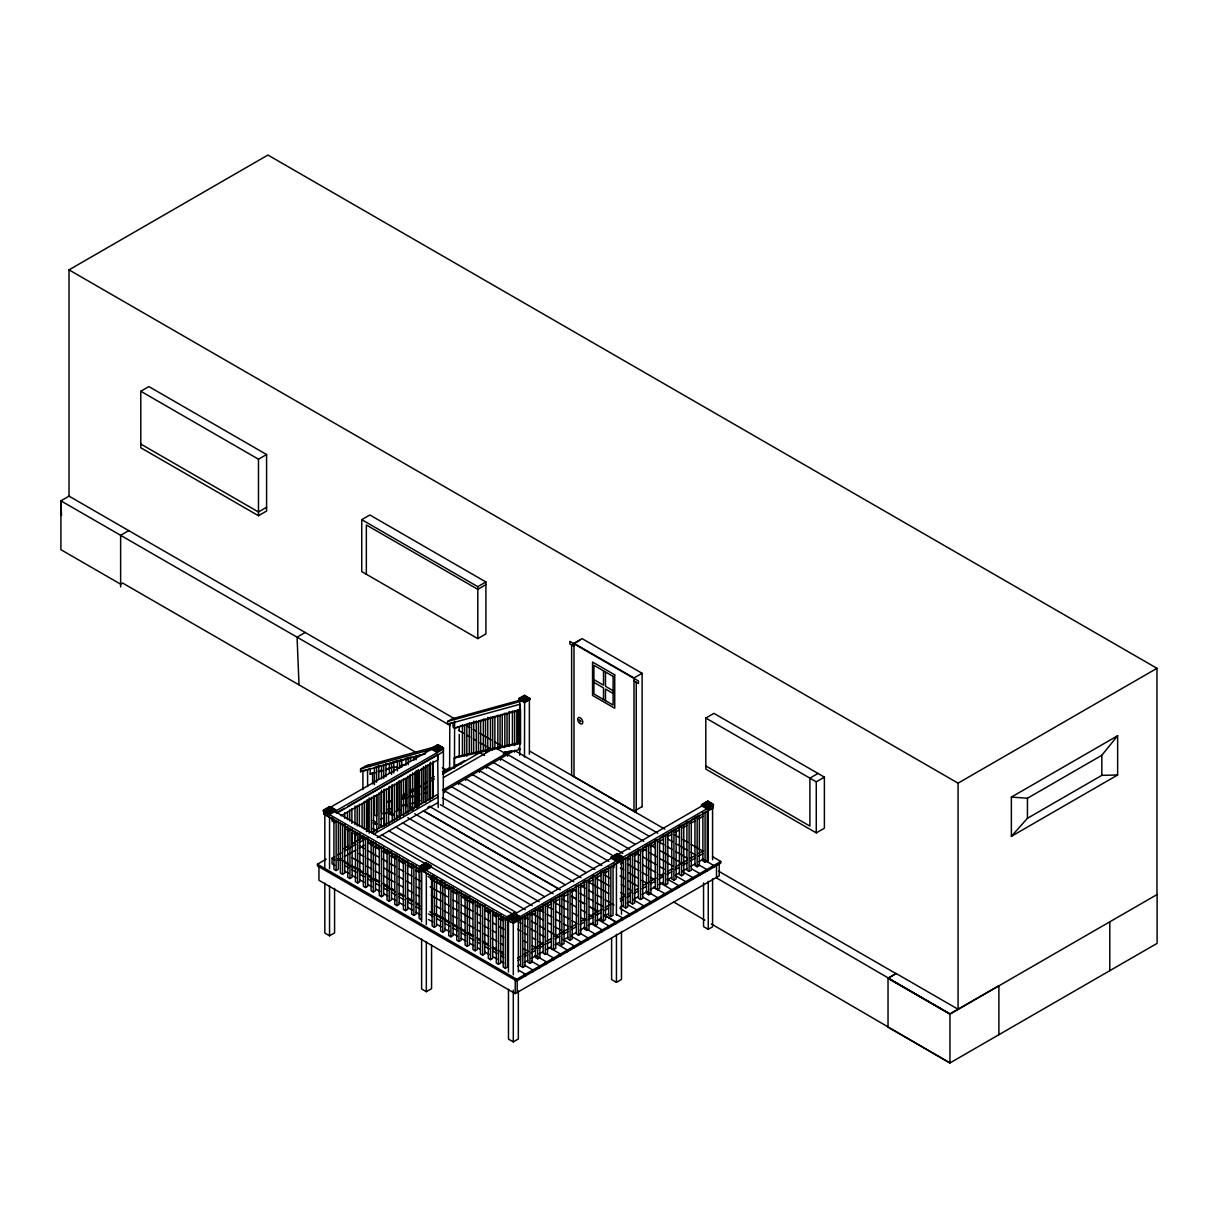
<?xml version="1.0" encoding="UTF-8"?>
<svg xmlns="http://www.w3.org/2000/svg" width="1218" height="1218" viewBox="0 0 1218 1218"><rect width="100%" height="100%" fill="white"/><g stroke="black" fill="none" stroke-linecap="round" stroke-linejoin="round"><path stroke-width="1.5" d="M385.954 776.703L385.954 763.762M393.764 772.988L393.764 761.844L389.364 763.64L389.364 773.11M401.803 767.035L401.803 759.499L397.418 761.417L397.418 770.887M410.42 806.651L410.42 774.633M410.42 761.494L410.42 757.748L406.02 759.545L406.02 765.193M418.307 769.563L418.307 804.626L416.114 805.89L416.114 770.842M425.584 800.028L425.584 765.848M432.588 798.308L432.588 762.666M449.792 723.614L449.625 769.258M454.466 768.36L454.619 721.239M529.373 754.231L529.373 699.376L524.486 702.192L519.781 699.482L519.781 755.297M511.834 916.271L511.743 915.19A1.857 1.081 0 0 1 513.372 914.261A1.857 1.081 0 0 1 515.305 914.931L515.427 916.043A1.857 1.081 0 0 1 512.413 916.728A1.857 1.081 0 0 1 512.9 914.885A1.857 1.081 0 0 1 515.427 916.043M515.427 915.22L515.427 915.494A1.857 1.081 0 0 1 513.783 916.393A1.857 1.081 0 0 1 511.834 915.723M1011.366 797.09L1027.444 798.232L1101.833 755.282L1117.637 735.733L1117.637 774.998L1011.366 836.34L1011.366 797.09L1117.637 735.733M1011.366 836.34L1027.444 818.298L1101.833 775.348L1117.637 774.998M455.045 719.016L69.015 496.137L69.015 269.863L267.93 155.036L1156.978 668.317L1156.978 894.591M140.786 391.252L148.885 386.578L266.59 454.527L266.59 511.027L258.475 515.716L140.786 447.767L140.786 391.252L258.475 459.201L266.59 454.527M69.015 496.137L60.9 500.826L60.9 549.683L120.628 584.168L122.592 583.026L415.962 752.404M128.743 530.622L120.628 535.311L120.628 586.924M266.59 507.297L258.475 511.986L140.786 444.037M361.746 519.66L369.861 514.986L485.906 581.976L485.906 633.923L477.806 638.613L361.746 571.607L361.746 519.66L477.806 586.665L485.906 581.976M305.17 632.492L297.07 637.166L299.019 684.897M485.906 584.655L477.806 589.345L366.344 524.988L366.344 574.257M573.998 776.719L573.998 643.332L582.113 638.643L642.114 673.295L642.114 806.681M579.753 640.287L571.638 644.961L571.638 775.257L636.238 812.558L636.238 682.263M452.898 722.792L453.203 727.359L454.527 728.166L519.979 710.17L519.979 704.263L447.615 724.208L447.615 721.437L452.502 718.727L521.06 699.878M374.398 784.666L374.398 767.644L378.798 765.848L378.798 779.261M324.369 809.742L329.88 806.56L334.752 809.376L329.241 813.213L324.369 809.742L329.241 812.558L334.752 809.376M323.303 810.427L329.85 806.636L335.726 810.031L335.726 811.005L329.164 814.781L323.303 811.386L323.303 810.427L329.164 813.807L335.726 810.031M432.664 747.7L437.856 744.7L442.499 747.38L437.308 751.019L432.664 747.7L437.308 750.364L442.499 747.38M324.369 810.396L329.88 807.214L334.752 810.031M436.425 746.634L431.72 749.359L431.72 748.385L437.901 744.822L443.459 748.019L443.23 804.656M326.881 809.315L329.88 806.56M432.664 748.339L437.856 745.34L442.499 748.019M519.081 698.386L524.379 695.326L529.937 698.538L529.937 699.497L524.623 702.573L519.081 699.36L519.081 698.386L524.623 701.598L529.937 698.538M323.623 811.569L324.399 811.127M435.877 746.756L329.85 807.61M528.977 698.066L524.623 700.578L519.995 698.371L524.349 695.859L528.977 698.523L524.349 695.387L524.379 696.3M519.081 699.36L521.73 697.823M324.018 811.371L323.973 814.05L510.525 921.752M431.72 748.385L437.262 751.597L443.459 748.019M519.995 698.371L524.623 701.035L528.977 698.523M334.737 811.569L443.459 748.994L439.287 746.588M336.214 813.015L344.405 808.295M347.678 806.407L437.704 754.429L438.206 807.564M336.701 813.304L443.23 751.795M341.116 815.771L437.704 760.002L437.704 754.429M403.188 794.501L406.462 792.614M409.735 790.726L413.009 788.822M431.02 778.424L434.293 776.536M442.484 771.816L449.625 767.69M402.412 796.435L405.685 794.547M410.588 791.715L413.861 789.827M417.119 787.955L420.393 786.067M423.666 784.179L426.924 782.291M443.261 772.851L464.515 760.595M401.94 797.653L406.812 794.852M410.055 792.979L413.298 791.091M416.541 789.218L419.799 787.346M431.157 780.784L434.4 778.911M442.53 774.222L479.862 752.663L484.612 755.404M424.001 788.762L427.229 786.904M443.428 777.556L495.224 747.639L508.682 755.464M385.954 812.985L383.746 814.248L381.554 812.985L381.554 790.223M380.701 819.41L383.944 817.552M395.941 811.523L399.2 809.635M373.058 822.82L375.86 824.434L376.941 823.81M388.542 813.274L392.835 815.588L387.294 812.391M573.998 643.332L633.999 677.969L642.114 673.295M442.53 790.162L505.668 753.714M509.231 751.917L507.023 753.181L504.831 751.917M343.598 848.718L348.531 845.871M351.819 843.967L363.314 837.329M371.536 832.579L437.277 794.623M712.53 856.696L720.767 861.461L720.767 863.166L516.752 980.962L317.472 865.907L317.472 864.201L326.226 859.147M351.545 844.531L354.316 842.932M381.965 826.961L386.136 824.556M388.923 822.957L393.079 820.551M397.266 818.131L400.083 816.502M409.766 810.914L413.922 808.524M444.57 792.522L444.6 790.802L514.498 750.44L657.781 833.158M334.767 865.389L332.057 863.821L332.057 858.233L334.569 856.772M337.812 854.869L341.101 852.965M344.389 851.062L355.9 844.424M359.173 842.521L364.106 839.674L359.858 837.101M373.972 833.995L438.069 796.983M427.899 807.321L430.091 806.057M337.812 860.441L341.101 858.553M344.389 856.65L355.9 850.012M359.173 848.109L364.106 845.262M377.26 837.68L438.069 802.571M333.93 819.044L333.93 869.271L336.138 870.55L338.33 869.271L338.33 820.917M340.37 822.759L340.37 872.986L342.562 874.25L344.755 872.986L344.755 824.632M347.754 827.022L347.754 877.249L349.947 878.528L352.139 877.249L352.139 828.895M355.458 831.468L355.458 881.71L357.666 882.974L359.858 881.71L359.858 833.34M363.39 836.05L363.39 886.278L365.583 887.541L367.775 886.278L367.775 837.923M371.109 840.511L371.109 890.739L373.317 892.002L375.509 890.739L375.509 842.384M420.621 865.831L425.813 862.831L430.441 865.511L425.249 869.15L420.621 865.831L425.249 868.51L430.441 865.511M420.621 866.47L425.813 863.471L430.441 866.15M419.677 867.505L425.219 870.703L431.4 867.125L431.4 866.15L425.858 862.953L419.662 866.531L419.662 867.49L421.002 866.744L419.921 867.338M325.373 812.178L425.219 869.728L431.4 866.15M379.255 845.201L379.255 895.443L381.447 896.707L383.64 895.443L383.64 847.073M436.531 877.615L436.531 925.969L434.324 927.233L432.131 925.969L432.131 875.727L433.532 874.92M705.816 718.041L713.931 713.367L824.388 777.13L824.388 828.21L816.273 832.884L705.816 769.106L705.816 718.041L816.273 781.819L824.388 777.13M387.05 849.707L387.05 899.95L389.242 901.213L391.45 899.95L391.45 851.58M324.825 883.217L324.825 933.079L329.545 935.805L334.569 932.897L334.569 888.348M396.961 905.659L396.961 855.432L394.769 854.153L394.769 904.395L396.961 905.659L399.154 904.395L399.154 856.041M444.996 882.502L444.996 930.856L442.804 932.135L440.611 930.856L440.611 880.629L442.012 879.822M403.371 859.132L403.371 909.374L405.579 910.638L407.771 909.374L407.771 861.004M413.861 915.418L413.861 865.191L411.669 863.912L411.669 914.155L413.861 915.418L416.069 914.155L416.069 865.8M642.114 806.59L633.999 811.355L633.999 677.969M448.726 885.303L448.726 935.546L450.919 936.809L453.111 935.546L453.111 887.191M456.765 889.962L456.765 940.189L458.973 941.468L461.165 940.189L461.165 891.835M513.615 913.972L513.722 912.937L519.401 916.347L519.401 917.321L513.174 920.915L507.388 917.58L507.373 916.606L513.722 912.937L518.518 916.347L513.25 919.392L508.454 916.621L513.25 918.753L518.518 915.708M702.542 804.154L707.734 801.155L712.439 803.88L707.247 807.519L702.542 804.154L707.247 806.879L712.439 803.88M617.282 854.579L617.282 853.605L622.84 856.817L622.84 857.792L616.643 861.354L611.101 858.157L611.101 857.183L617.237 853.498L621.911 856.833L616.719 859.832L612.045 857.137L616.719 859.192L621.911 856.193M701.538 804.824L707.734 801.261L713.443 804.55L713.443 805.524L707.247 809.102L701.538 805.798L701.538 804.824L708.023 808.661M507.678 917.428L513.722 913.576L518.518 916.347M507.373 917.58L508.987 916.256L507.921 916.85M612.045 857.137L615.943 854.884M702.542 804.809L706.425 802.555M701.538 805.798L702.299 805.357M703.608 804.596L707.536 802.342M612.075 857.837L514.209 914.322L519.401 917.321M617.48 854.701L702.649 805.555M465.093 894.758L465.093 945.001L467.286 946.264L469.493 945.001L469.493 896.646M507.373 916.606L513.174 919.955L519.401 916.347M611.101 857.183L616.643 860.395L622.84 856.817M713.443 804.55L707.247 808.128L707.247 809.102M519.157 917.184L513.204 920.199L507.678 917.017M513.204 920.625L712.819 805.372L712.819 808.052L513.204 923.29L323.973 814.05M512.732 923.016L570.054 889.932L570.054 940.159L567.847 938.895L567.847 890.525M575.398 886.826L578.565 885.014L578.565 935.241L580.758 933.978L580.758 883.735M582.265 882.867L586.802 880.249L586.802 930.491L584.594 929.227L584.594 880.858M590.547 878.087L595.221 875.392L595.221 925.634L597.414 924.355L597.414 874.128M598.891 873.276L616.673 863.562M617.465 862.557L625.687 857.807L625.687 908.049L627.879 906.771L627.879 856.543L640.546 849.22L640.546 899.463L642.739 898.199L642.739 847.956L657.461 839.461L657.461 889.703L659.654 888.424L659.654 838.197L683.785 824.251L683.785 874.494L681.593 875.757L679.4 874.494L679.4 826.124M685.11 823.49L689.099 821.191L689.099 871.433L691.291 870.17L691.291 819.927L699.345 815.268L699.345 865.511L697.153 866.774L694.96 865.511L694.96 817.141M518.579 920.199L513.296 922.97L513.296 974.811M621.713 860.654L616.445 863.425L616.445 915.266M708.252 862.253L708.252 810.412L712.819 808.052M524.44 919.346L527.729 917.443M531.322 915.373L535.539 912.937M539.087 910.897L543.137 908.552M546.836 906.42L551.358 903.802M555.088 901.655L559.671 899.006M563.371 896.874L567.847 894.286M571.623 892.109L576.373 889.368M580.072 887.222L584.594 884.618M588.355 882.441L593.029 879.746M596.683 877.63L601.083 875.103M604.63 873.047L608.65 870.733M620.525 863.882L623.479 862.161M627.24 859.999L630.361 858.203M633.999 856.087L638.354 853.59M642.038 851.458L646.53 848.855M650.366 846.647L655.254 843.815M658.953 841.684L663.445 839.095M667.159 836.949L671.727 834.315M675.29 832.259L679.4 829.884M682.917 827.844L686.891 825.56M690.56 823.444L694.96 820.902M698.584 818.8L702.877 816.334M472.949 899.295L472.949 949.538L475.157 950.801L477.349 949.538L477.349 901.183M480.425 903.619L480.425 953.861L482.632 955.125L484.825 953.861L484.825 905.492M421.626 939.093L421.626 988.955L426.33 991.68L431.568 988.666L431.568 945.244M488.311 908.171L488.311 958.399L490.504 959.677L492.696 958.399L492.696 910.044M817.994 773.445L809.894 778.135L809.894 826.063L705.816 765.97M496.32 912.784L496.32 963.027L498.512 964.291L500.705 963.027L500.705 914.657M517.65 958.003L520.893 956.13M524.136 954.257L527.379 952.385M532.251 949.583L543.593 943.021M546.852 941.149L551.708 938.347M554.951 936.475L567.938 928.969M571.181 927.096L576.038 924.295M580.91 921.478L585.767 918.676M589.025 916.804L601.996 909.313M605.239 907.44L610.111 904.624M620.038 898.899L624.941 896.052M628.229 894.164L631.503 892.276M634.776 890.388L638.049 888.501M642.952 885.653L656.06 878.102M659.334 876.199L664.252 873.367M667.525 871.479L672.427 868.647M675.701 866.759L687.165 860.136M690.439 858.248L695.356 855.401M698.63 853.514L703.547 850.682M517.833 960.53L520.604 958.931M524.44 956.709L527.729 954.821M531.322 952.735L535.539 950.314M539.087 948.259L543.137 945.929M546.836 943.783L551.358 941.179M555.088 939.017L559.671 936.368M563.371 934.236L567.847 931.648M571.623 929.471L576.373 926.731M580.072 924.599L584.594 921.98M588.355 919.818L593.029 917.124M596.683 915.007L601.083 912.465M604.63 910.425L608.65 908.095M620.525 901.244L623.479 899.539M627.24 897.361L630.361 895.565M633.999 893.464L638.354 890.952M642.038 888.82L646.53 886.217M650.366 884.009L655.254 881.193M658.953 879.061L663.445 876.458M667.159 874.311L671.727 871.677M675.29 869.622L679.4 867.246M682.917 865.222L686.891 862.923M690.56 860.806L694.96 858.264M698.584 856.178L702.877 853.696M503.186 916.758L503.186 967.001L505.394 968.264L507.586 967.001L507.586 918.631M517.833 966.209L520.604 964.61M524.44 962.403L527.729 960.5M531.322 958.414L535.539 955.993M539.087 953.938L543.137 951.608M546.836 949.461L551.358 946.858M555.088 944.711L559.671 942.062M563.371 939.931L567.847 937.342M571.623 935.15L576.373 932.425M580.072 930.278L584.594 927.659M588.355 925.497L593.029 922.802M596.683 920.686L601.083 918.144M604.63 916.103L608.65 913.789M620.327 907.045L623.479 905.218M627.24 903.04L630.361 901.244M633.999 899.143L638.354 896.631M642.038 894.499L646.53 891.911M650.366 889.703L655.254 886.871M658.953 884.74L663.445 882.136M667.159 879.99L671.727 877.356M675.29 875.3L679.4 872.941M682.917 870.9L686.891 868.601M690.56 866.485L694.96 863.958M698.751 861.765L702.877 859.375M520.604 917.824L520.604 966.178L522.796 967.457L524.988 966.178L524.988 915.951M527.729 913.698L527.729 962.068L529.921 963.331L532.129 962.068L532.129 911.825M535.539 909.191L535.539 957.546L537.732 958.81L539.939 957.546L539.939 907.319M543.137 904.807L543.137 953.161L545.329 954.44L547.521 953.161L547.521 902.934M551.358 900.056L551.358 948.411L553.551 949.69L555.758 948.411L555.758 898.184M559.671 895.245L559.671 943.615L561.863 944.879L564.071 943.615L564.071 893.373M570.054 940.159L572.247 938.895L572.247 888.653M586.802 930.491L588.994 929.227L588.994 878.985M601.083 871.342L601.083 919.712L603.291 920.975L605.483 919.712L605.483 869.469M608.65 866.972L608.65 915.342L610.842 916.606L613.035 915.342L613.035 865.1M630.361 854.442L630.361 902.797L632.553 904.076L634.761 902.797L634.761 852.57M646.53 845.109L646.53 893.464L648.737 894.728L650.93 893.464L650.93 843.237M663.445 835.335L663.445 883.705L665.637 884.968L667.845 883.705L667.845 833.462M671.727 830.554L671.727 878.924L673.919 880.188L676.127 878.924L676.127 828.682M702.877 812.573L702.877 860.943L705.07 862.207L707.262 860.943L707.262 810.701M317.472 864.201L516.752 979.257L720.767 861.461M318.949 866.759L318.949 880.279L515.229 993.599L719.259 875.803L719.259 862.283M69.015 269.863L958.064 783.159L1156.978 668.317M508.469 989.229L508.469 1039.106L513.296 1041.892L518.335 1038.984L518.335 990.965M611.603 938.027L611.603 979.546L616.445 982.347L621.469 979.439L621.469 931.42M703.547 882.943L703.547 926.609L708.252 929.334L712.576 926.837L712.576 878.817M896.144 973.486L888.029 978.359L949.949 1014.107L1157.1 894.514L1157.1 943.371L949.949 1062.964L888.029 1027.216L888.029 978.176L896.144 973.486L958.064 1009.235L958.064 783.159M362.918 789.614L362.918 770.994L363.923 770.431M425.493 753.835L360.558 771.694L360.558 768.908L365.918 765.802L437.475 746.132M360.558 771.694L363.253 770.187M368.475 769.167L367.547 769.685L367.638 786.569M370.181 768.223L370.181 774.13L372.632 772.775M454.527 728.166L463.099 725.182M431.979 749.207L433.41 748.537M461.561 763.793L454.284 765.589L454.284 758.038L456.765 756.652L520.39 742.523M449.625 723.705L454.619 722.259M367.912 765.406L369.389 764.995M370.181 774.13L375.357 772.699M447.615 721.437L519.781 701.598M473.223 722.396L476.725 721.437M487.322 718.513L498.573 715.423M508.545 712.682L520.543 709.394L520.543 744M432.71 749.07L360.558 768.908M394.799 761.448L398.347 760.474M405.457 758.525L410.786 757.063M377.565 766.67L381.204 765.68M384.842 764.676L412.11 757.17M415.749 756.18L421.2 754.673M378.082 771.268L381.721 770.263M387.172 768.771L394.449 766.777M378.798 771.755L382.467 770.735M386.136 769.73L389.79 768.725M393.46 767.721L397.129 766.716M400.798 765.696L406.294 764.188M362.918 770.994L367.638 769.746M504.039 752.587L511.301 750.79M503.369 753.516L519.736 749.496M416.312 801.535L419.936 800.637M387.507 809.391L390.643 808.615M401.803 805.874L406.979 804.596M410.42 803.758L413.572 802.982M454.284 758.038L519.736 743.498M387.217 801.49L390.856 800.668M401.757 798.247L405.396 797.44M409.035 796.633L412.674 795.826M416.312 795.019L419.936 794.212M423.575 793.405L427.214 792.598M387.507 802.251L390.643 801.551M401.803 799.069L406.979 797.927M410.42 797.151L413.572 796.45M392.683 813.396L388.222 810.853L392.683 813.457L392.683 815.679M397.144 815.938L400.113 817.643M573.998 646.316L569.841 643.926L569.841 641.384L638.476 681.014L638.476 683.557L633.999 680.969M593.897 679.629L603.504 685.171L603.504 670.844M613.111 690.728L605.468 686.313L605.468 671.986M593.897 682.369L603.504 687.911L603.504 699.497M613.111 693.468L605.468 689.053L605.468 700.639M707.734 801.809L712.439 804.519M527.166 697.899L529.937 699.497M713.443 805.524L708.054 802.403L708.054 801.444L701.857 805.007L701.857 805.981M707.856 802.525L712.819 805.372M529.739 751.156L664.784 829.123M674.665 834.832L679.598 837.68M682.887 839.583L687.835 842.445M691.124 844.348L702.649 851.001M518.335 748.202L520.543 749.481M667.662 838.867L672.61 841.729M675.899 843.632L687.424 850.286M690.713 852.189L695.661 855.036M702.253 858.842L713.778 865.496L713.778 867.201L712.256 866.333M466.585 725.684L469.874 727.572M473.163 729.475L476.466 731.379M479.755 733.282L491.28 739.935M494.584 741.838L504.465 747.548M718.696 871.235L896.144 973.684M649.179 836.233L507.556 754.46L507.556 756.165M659.06 841.942L664.008 844.79M667.297 846.693L672.245 849.54M675.533 851.443L687.059 858.096M698.584 864.75L706.821 869.515L706.821 871.22L705.298 870.337M888.029 978.176L949.949 1013.924L998.897 985.666L998.897 1034.721M450.234 725.608L60.9 500.826L61.509 515.503M458.47 730.358L463.419 733.206M466.707 735.109L469.996 737.012M473.3 738.915L476.588 740.818M479.877 742.721L491.417 749.375M643.774 841.257L500.491 758.54L500.491 760.245M650.366 845.064L655.299 847.911M660.247 850.758L680.009 862.177M691.535 868.83L699.771 873.58L699.771 875.285M689.099 871.433L686.891 870.17L686.891 821.8M493.503 762.575L635.172 844.318M643.378 849.098L646.667 850.986M649.97 852.889L656.578 856.68M659.851 858.599L673.052 866.181M682.902 871.905L692.814 877.599L692.783 879.32L691.261 878.452M629.767 849.342L486.484 766.624L486.484 768.33M636.359 853.148L639.648 855.051M642.937 856.954L656.121 864.552M659.41 866.455L664.343 869.317M675.883 875.97L685.764 881.665L685.764 883.37M438.937 746.649L443.23 749.131M622.809 853.361L479.542 770.629L479.542 772.349M634.35 860.015L639.283 862.862M642.571 864.765L655.756 872.377M659.045 874.28L662.333 876.168M667.281 879.031L678.807 885.684L678.807 887.389L677.284 886.521M618.805 855.036L621.911 856.833M619.962 856.132L622.84 857.792M431.735 749.375L437.262 752.572L437.262 751.597M472.599 774.633L614.237 856.406M627.407 864.019L638.932 870.672M642.236 872.575L647.169 875.422M650.458 877.325L655.406 880.172M660.339 883.035L671.879 889.688L671.879 891.393M465.596 778.683L608.893 861.4M620.404 868.053L623.707 869.956M628.64 872.819L638.536 878.513M641.81 880.416L646.773 883.263M653.35 887.069L664.876 893.723L664.876 895.443L663.353 894.56M657.461 889.703L655.254 888.424L655.254 840.07M442.317 767.629L447.25 770.476M601.89 865.435L458.592 782.732L458.592 784.438M619.977 875.909L624.941 878.757M628.214 880.66L638.11 886.354M646.332 891.119L657.887 897.773L657.857 899.493L656.365 898.595M451.634 786.752L594.917 869.469M604.783 875.179L609.731 878.026M621.256 884.679L624.56 886.582M627.849 888.485L631.137 890.388M642.662 897.042L650.899 901.792L650.899 903.497M640.546 899.463L638.354 898.199L638.354 849.829M444.57 790.817L586.223 872.575M596.089 878.3L609.289 885.882M620.784 892.566L624.103 894.438M633.969 900.163L643.865 905.857L643.85 907.577L642.328 906.694M442.499 797.729L580.895 877.554M589.07 882.35L608.893 893.723M628.595 905.172L636.892 909.876L636.831 911.627M625.687 908.049L623.479 906.771L623.479 858.416M440.353 804.672L573.769 881.68M581.991 886.43L585.295 888.333M588.568 890.236L593.531 893.083M596.805 895.002L601.753 897.833M605.041 899.752L609.99 902.599M619.855 908.308L629.752 914.002L629.736 915.723M611.725 903.695L614.009 905.004M430.106 806.773L565.152 884.74M573.389 889.505L576.677 891.409M579.981 893.296L584.914 896.159M588.203 898.062L593.151 900.909M596.439 902.812L603.032 906.618M616.201 914.216L622.794 918.022L622.794 919.727L621.271 918.859M589.634 906.74L597.871 911.49M604.463 915.297L615.988 921.95L615.958 923.67L614.451 922.802M589.619 906.755L597.855 911.506M604.433 915.312L615.958 921.965M409.766 805.935L412.932 807.762M403.341 804.428L406.721 806.209M409.766 808.143L413.085 809.894M414.699 813.776L553.048 893.631M562.914 899.341L567.862 902.203M571.151 904.106L576.099 906.953M581.032 909.8L585.98 912.663M589.268 914.566L592.572 916.454M597.505 919.316L609.03 925.969L609.03 927.674M399.611 810.061L397.418 808.798L397.418 782.26M595.221 925.634L593.029 924.355L593.029 876.001M407.832 817.735L544.568 896.631M554.403 902.355L567.618 909.937M572.521 912.815L577.499 915.647M580.758 917.58L585.736 920.397M590.639 923.274L602.21 929.913L602.164 931.633L600.641 930.765M397.144 816.03L400.113 817.75M402.442 822.744L539.148 901.67M547.369 906.42L552.317 909.267M555.606 911.171L560.554 914.018M563.843 915.921L568.791 918.783M572.079 920.686L577.012 923.533M583.605 927.34L595.13 933.993L595.13 935.698L593.608 934.83M395.5 826.763L532.205 905.674M538.782 909.481L543.73 912.328M547.019 914.231L551.967 917.078M555.241 918.996L560.204 921.828M563.477 923.746L568.425 926.594M579.951 933.247L588.187 937.997L588.187 939.717M578.565 935.241L576.373 933.978L576.373 885.608M385.771 824.906L383.777 823.749L383.746 789.645M372.86 820.49L375.86 822.211L375.86 824.434M380.351 824.799L383.335 826.535M388.557 830.767L525.247 909.679M533.484 914.444L543.365 920.138M548.313 923L551.602 924.904M554.89 926.807L561.483 930.598M571.364 936.307L581.245 942.016L581.245 943.722M372.678 828.545L377.352 831.239M374.078 829.519L377.199 831.315M381.599 834.787L516.676 912.739M524.882 917.504L528.201 919.392M531.459 921.31L536.438 924.142M539.696 926.061L544.644 928.923M547.933 930.826L557.844 936.505M562.746 939.382L574.317 946.021L574.287 947.741L572.764 946.858M519.157 916.773L514.209 913.911L513.022 914.322L431.339 867.155M335.072 811.569L425.798 863.958L425.813 862.831M517.924 921.524L521.228 923.411M524.516 925.33L527.805 927.218M531.094 929.121L536.042 931.983M539.33 933.886L544.279 936.733M555.804 943.387L567.329 950.04L567.329 951.745M425.98 870.261L513.448 920.762M432.131 875.727L434.324 877.006L434.324 927.233M440.611 880.629L442.804 881.893L442.804 932.135M334.767 822.622L332.057 821.054L332.057 817.293M344.755 828.377L348.652 830.63M352.139 832.64L356.28 835.03M367.775 841.668L371.932 844.059M375.509 846.129L379.955 848.702M383.64 850.834L387.842 853.255M391.45 855.34L395.576 857.716M399.154 859.786L403.965 862.572M407.771 864.765L412.339 867.399M416.069 869.545L420.027 871.829M428.173 876.534L432.786 879.198M436.531 881.36L441.236 884.085M444.996 886.247L449.442 888.82M453.111 890.937L457.511 893.479M461.165 895.58L465.763 898.245M469.493 900.391L473.741 902.842M477.349 904.928L479.983 906.451M484.825 909.252L489.088 911.703M492.696 913.789L497.066 916.317M500.705 918.418L503.826 920.214M367.775 842.765L379.3 849.418M382.604 851.321L387.537 854.168M390.841 856.071L395.774 858.934M399.078 860.837L404.011 863.684M407.299 865.587L412.247 868.434M415.536 870.337L418.84 872.24M430.365 878.894L448.483 889.353M451.771 891.256L456.704 894.103M461.652 896.966L473.178 903.619M476.466 905.522L479.77 907.425M484.703 910.272L489.651 913.119M492.94 915.022L496.244 916.926M499.532 918.829L502.821 920.732M517.65 929.288L520.939 931.191M524.227 933.095L527.531 934.998M532.464 937.845L535.768 939.748M539.056 941.651L543.989 944.498M548.937 947.36L560.463 954.014L560.463 955.719L558.94 954.836M359.264 845.779L364.212 848.626M367.501 850.529L379.026 857.183M382.315 859.086L387.263 861.933M390.552 863.851L395.5 866.698M398.788 868.601L403.737 871.449M407.025 873.352L411.973 876.199M415.262 878.102L420.21 880.949M430.076 886.658L448.209 897.118M453.142 899.98L458.09 902.827M461.363 904.73L472.904 911.384M476.192 913.287L481.14 916.134M484.429 918.037L489.377 920.884M492.666 922.802L495.954 924.69M499.243 926.594L504.191 929.441M523.953 940.859L527.257 942.762M532.19 945.61L537.138 948.457M545.36 953.222L553.596 957.972L553.596 959.677L552.074 958.81M358.899 853.59L363.847 856.437M367.136 858.355L378.676 865.008M383.609 867.855L395.134 874.509M398.423 876.412L403.371 879.259M406.66 881.177L411.608 884.024M416.541 886.871L419.845 888.775M431.355 895.428L441.251 901.137M444.54 903.04L449.488 905.887M452.776 907.791L457.724 910.638M460.998 912.541L472.538 919.194M477.471 922.056L480.775 923.944M484.064 925.863L489.012 928.71M492.3 930.613L495.604 932.516M500.537 935.363L503.826 937.266M523.588 948.685L528.536 951.532M535.113 955.338L546.654 961.976L546.638 963.697L545.131 962.814M351.941 857.609L363.497 864.262M366.77 866.165L371.734 869.013M375.007 870.916L379.955 873.763M383.244 875.681L394.784 882.319M398.073 884.222L403.021 887.069M407.939 889.932L412.902 892.779M416.175 894.697L419.479 896.585M435.937 906.101L440.901 908.948M444.174 910.851L449.137 913.698M452.411 915.616L457.359 918.448M460.648 920.366L465.596 923.198M468.869 925.117L473.832 927.964M477.106 929.867L480.425 931.77M483.698 933.673L488.662 936.52M491.935 938.423L496.883 941.27M500.172 943.189L503.476 945.077M531.459 961.246L539.711 965.996L539.696 967.716M343.385 860.654L348.348 863.486M351.621 865.404L363.162 872.042M366.435 873.961L371.399 876.808M374.672 878.711L379.635 881.558M382.909 883.476L387.872 886.308M391.145 888.226L394.465 890.114M399.382 892.977L404.346 895.824M407.604 897.727L412.582 900.574M415.84 902.492L419.159 904.38M435.602 913.896L448.803 921.493M452.076 923.411L457.039 926.243M460.313 928.162L465.276 930.994M468.549 932.912L473.513 935.759M476.786 937.662L480.09 939.55M483.363 941.468L488.327 944.315M493.244 947.178L496.563 949.066M499.837 950.984L503.156 952.872M524.532 965.235L532.799 969.985L532.799 971.69M337.858 858.675L341.147 860.563M344.42 862.466L355.915 869.104M359.203 870.992L364.121 873.839M367.41 875.727L378.889 882.365M383.822 885.212L395.317 891.85M398.591 893.738L403.523 896.585M406.797 898.473L411.73 901.32M416.647 904.167L419.936 906.055M429.787 911.749L441.281 918.372M444.555 920.275L449.488 923.122M452.761 925.01L457.694 927.857M460.967 929.745L472.462 936.383M477.38 939.23L480.668 941.118M483.957 943.021L488.875 945.868M492.163 947.756L497.081 950.603M500.37 952.491L503.658 954.394M332.057 858.233L334.767 859.801M344.755 865.556L348.652 867.81M352.139 869.835L356.28 872.21M359.858 874.28L364.152 876.762M367.775 878.848L371.932 881.253M375.509 883.309L379.955 885.882M383.64 888.013L387.842 890.434M391.45 892.52L395.576 894.91M399.154 896.966L403.965 899.752M407.771 901.944L412.339 904.578M416.069 906.725L420.027 909.024M428.508 913.911L432.877 916.438M436.531 918.539L441.236 921.265M444.996 923.442L449.442 926M453.111 928.116L457.511 930.659M461.165 932.775L465.763 935.424M469.493 937.571L473.741 940.022M477.349 942.108L479.983 943.63M484.825 946.432L489.088 948.883M492.696 950.984L497.066 953.496M500.705 955.597L503.826 957.394M518.914 970.396L525.491 974.202L525.491 975.907L523.984 975.024M344.755 871.159L348.652 873.397M352.139 875.422L356.28 877.797M359.858 879.868L364.152 882.35M367.775 884.451L371.932 886.841M375.509 888.912L379.955 891.485M383.64 893.601L387.842 896.037M391.45 898.108L395.576 900.498M399.154 902.553L403.965 905.339M407.771 907.532L412.339 910.166M416.069 912.312L420.027 914.611M428.508 919.499L432.877 922.026M436.531 924.127L441.236 926.852M444.996 929.03L449.442 931.587M453.111 933.704L457.511 936.246M461.165 938.362L465.763 941.012M469.493 943.158L473.741 945.625M477.349 947.711L479.983 949.233M484.825 952.019L489.088 954.486M492.696 956.572L497.066 959.084M500.705 961.185L503.826 962.996M524.303 974.842L525.826 975.709M716.306 877.797L949.949 1013.924L949.949 1062.964L711.403 923.975M673.721 902.02L704.841 920.169M1109.796 921.828L1109.796 970.685M1101.833 755.282L1101.833 775.348M1027.444 798.232L1027.444 818.298M816.273 781.819L816.273 832.884M716.504 865.572L716.504 877.402M712.576 807.915L712.576 859.756M708.252 881.314L708.252 929.334M707.734 801.155L707.734 802.22M705.07 811.98L705.07 862.207M697.153 816.547L697.153 866.774M681.593 825.53L681.593 875.757M673.919 829.96L673.919 880.188M665.637 834.741L665.637 884.968M648.737 844.5L648.737 894.728M632.553 853.833L632.553 904.076M621.469 860.517L621.469 914.216M616.643 860.395L616.643 861.354M616.445 934.328L616.445 982.347M614.009 863.882L614.009 867.642M610.842 866.379L610.842 916.606M603.291 870.733L603.291 920.975M561.863 894.651L561.863 944.879M553.551 899.447L553.551 949.69M545.329 904.198L545.329 954.44M537.732 908.582L537.732 958.81M532.768 970L532.768 971.705M529.921 913.104L529.921 963.331M524.623 701.598L524.486 757.048M522.796 917.215L522.796 967.457M518.335 709.531L518.335 742.676M518.335 920.062L518.335 971.903M517.178 980.642L517.178 992.472M516.828 711.19L516.828 744.305M516.752 979.257L516.752 980.962M515.229 980.079L515.229 993.599M514.62 711.007L514.62 745.629M514.514 750.44L514.498 752.161M513.296 990.173L513.296 1041.892M513.174 919.955L513.204 923.29M512.428 711.16L512.428 744.305M509.231 711.449L509.231 746.406M508.469 920.169L508.469 972.025M507.023 745.903L507.023 713.093L500.05 715.027L500.05 747.822M505.394 918.022L505.394 968.264M504.831 713.246L504.831 746.39M502.242 715.21L502.242 746.482M498.512 914.063L498.512 964.291M497.842 715.164L497.842 748.309M494.858 717.235L494.858 748.507M492.666 717.052L492.666 749.846M490.458 717.204L490.458 750.349M490.504 909.435L490.504 959.677M487.748 717.356L487.748 750.471M485.54 751.811L485.54 719.001L478.476 720.949L478.476 751.932M483.348 719.153L483.348 750.455M482.632 904.883L482.632 955.125M480.668 721.132L480.668 752.404M477.806 586.665L477.806 638.613M476.284 721.102L476.284 754.246M475.157 900.574L475.157 950.801M473.68 721.223L473.68 752.496M471.473 753.851L471.473 722.868L464.637 724.756L464.637 755.739M469.28 723.02L469.28 754.323M467.286 896.037L467.286 946.264M466.829 724.938L466.829 756.211M465.611 778.683L465.596 780.388M462.444 724.908L462.444 756.211M459.262 727.024L459.262 730.724M459.262 734.408L459.262 756.545M458.973 891.226L458.973 941.468M450.919 886.582L450.919 936.809M437.901 744.822L437.901 745.781M433.09 761.189L433.09 797.059M431.568 877.28L431.568 915.038M430.396 762.194L430.396 799.48M430.091 763.442L430.091 800.5M427.899 764.706L427.899 799.906M426.33 872.758L426.33 924.599M426.33 941.818L426.33 991.68M425.706 765.269L425.706 802.342M425.219 869.728L425.219 870.703M423.605 767.188L423.605 802.388M423.377 767.066L423.377 802.342M421.413 768.451L421.413 803.652M421.626 870.033L421.626 921.874M421.352 869.515L421.352 919.742L419.144 918.479L419.144 868.236M419.22 770.872L419.22 806.088M417.683 799.967L417.683 807.26M417.058 770.964L417.058 808.021M416.114 756.073L416.114 759.773M414.866 772.227L414.866 807.443M413.907 756.606L413.907 760.306M412.674 772.806L412.674 809.879M410.207 774.922L410.207 810.122M408.228 759.012L408.228 764.66M408.015 776.186L408.015 813.243M406.02 778.378L406.02 806.651M405.822 778.606L405.822 813.822M405.579 860.395L405.579 910.638M403.569 778.759L403.569 815.816M401.377 780.022L401.377 815.223M399.611 760.763L399.611 768.345M399.611 781.621L399.732 815.695M399.184 780.586L399.184 817.659M396.626 782.763L396.626 819.821M394.419 784.027L394.419 821.099M392.226 784.605L392.226 821.678M391.572 763.107L391.572 774.45M391.572 785.793L391.572 812.239L389.364 810.975L389.364 786.356M389.242 850.971L389.242 901.213M388.679 787.361L388.679 824.419M386.471 788.625L386.471 825.682M384.279 789.188L384.279 826.261M383.746 778.287L383.746 765.026L381.554 765.559L381.554 778.835M381.447 846.464L381.447 896.707M381.173 791.685L381.173 826.885M378.965 792.948L378.965 828.164M376.773 795.369L376.773 830.6M376.59 767.112L376.59 782.215M376.59 795.43L376.59 816.197L374.398 814.933L374.398 796.009M373.545 796.085L373.545 833.142M373.317 841.775L373.317 892.002M372.632 772.547L372.632 783.905M371.353 797.348L371.353 832.564M369.145 797.927L369.145 833.142M367.638 799.663L367.638 831.452M366.481 800.165L366.481 831.666M365.583 837.314L365.583 887.541M364.273 801.444L364.273 829.23M362.081 803.865L362.081 827.951M359.356 804.276L359.356 826.52M359.356 835.776L359.356 839.491M357.666 832.731L357.666 882.974M357.163 805.555L357.163 825.926M354.971 806.118L354.971 824.647M354.971 832.061L354.971 843.191M351.88 808.6L351.88 823.414M351.88 832.686L351.88 843.8M349.947 828.286L349.947 878.528M349.688 809.863L349.688 820.978M347.495 812.284L347.495 819.699M347.495 828.971L347.495 847.5M344.679 812.756L344.679 818.313M344.679 827.57L344.679 847.956M342.562 824.023L342.562 874.25M336.138 820.308L336.138 870.55M329.545 816.867L329.545 868.723M329.545 885.928L329.545 935.805M329.164 813.807L329.164 814.781M324.825 814.157L324.825 867.84M258.475 459.201L258.475 515.716M425.813 864.582A1.857 1.081 0 0 1 427.244 866.074A1.857 1.081 0 0 1 424.366 866.485A1.857 1.081 0 0 1 424.427 864.78M579.601 720.188L580.742 721.589L579.601 720.188M614.725 674.848L592.542 662.044L592.542 695.448L614.725 708.237L614.725 674.848M613.111 676.401L593.897 665.302L593.897 693.956L613.111 705.039L613.111 676.401M559.991 889.627L423.301 810.716L559.976 889.642M576.464 899.143L571.516 896.281L576.434 899.143M584.701 903.893L579.753 901.031L584.67 903.908M523.496 698.142A1.857 1.081 0 0 0 526.511 697.457A1.857 1.081 0 0 0 523.984 696.3A1.857 1.081 0 0 0 523.496 698.142M523.496 698.706A1.857 1.081 0 0 0 526.511 698.021A1.857 1.081 0 0 0 523.984 696.863A1.857 1.081 0 0 0 523.496 698.706M436.425 748.354A1.857 1.081 0 0 0 439.424 747.669A1.857 1.081 0 0 0 436.912 746.512A1.857 1.081 0 0 0 436.425 748.354M436.425 747.882A1.857 1.081 0 0 0 439.424 747.197A1.857 1.081 0 0 0 436.912 746.04A1.857 1.081 0 0 0 436.425 747.882M328.403 810.518A1.857 1.081 0 0 0 331.418 809.848A1.857 1.081 0 0 0 328.89 808.676A1.857 1.081 0 0 0 328.403 810.518M328.403 809.955A1.857 1.081 0 0 0 331.418 809.285A1.857 1.081 0 0 0 328.89 808.113A1.857 1.081 0 0 0 328.403 809.955M424.366 865.785A1.857 1.081 0 0 0 427.381 865.115A1.857 1.081 0 0 0 424.854 863.943A1.857 1.081 0 0 0 424.366 865.785M615.806 857.152A1.857 1.081 0 0 0 618.805 856.467A1.857 1.081 0 0 0 616.293 855.31A1.857 1.081 0 0 0 615.806 857.152M615.806 856.452A1.857 1.081 0 0 0 618.805 855.767A1.857 1.081 0 0 0 616.293 854.61A1.857 1.081 0 0 0 615.806 856.452M706.212 804.063A1.857 1.081 0 0 0 709.211 803.393A1.857 1.081 0 0 0 706.699 802.22A1.857 1.081 0 0 0 706.212 804.063M706.212 804.763A1.857 1.081 0 0 0 709.211 804.093A1.857 1.081 0 0 0 706.699 802.921A1.857 1.081 0 0 0 706.212 804.763M577.697 719.29A3.608 2.086 60 0 0 581.534 724.055A3.608 2.086 60 0 0 581.534 718.94A3.608 2.086 60 0 0 577.697 719.29"/></g></svg>
